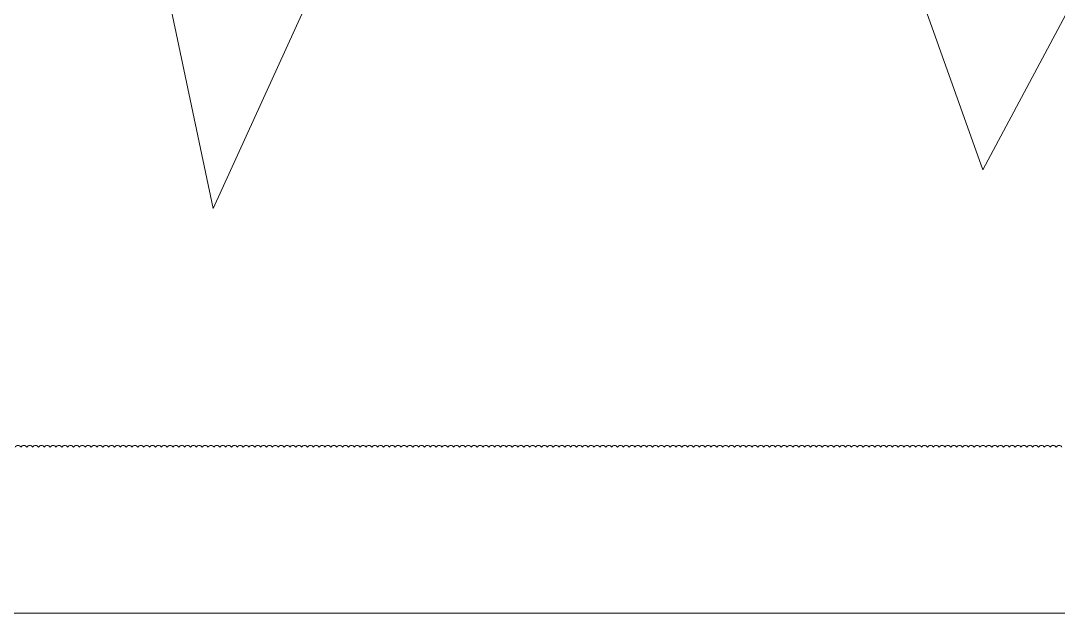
# Model space of a CAD drawing. Header units: millimetres. Extents: x 39198 to 51235, y 3901 to 12197.
# Drawn here: x 41505 to 42392, y 5292 to 5798 of the extents above; entities that cross this region are included whole.
import ezdxf

# ---------------------------------------------------------------- set-up
doc = ezdxf.new("R2010")
doc.units = ezdxf.units.MM
doc.layers.add('Непечатный', color=253, linetype='Continuous', lineweight=0, plot=False)
doc.layers.add('Тонкая', color=7, linetype='Continuous', lineweight=5)

msp = doc.modelspace()

# ---------------------------------------------------------------- linework, layer by layer
at = {"layer": 'Непечатный', "color": 1}
msp.add_lwpolyline([(42394.66, 5434.04, 0.520567), (42389.66, 5434.04, 0.520567), (42384.66, 5434.04, 0.520567), (42379.66, 5434.04, 0.520567), (42374.66, 5434.04, 0.520567), (42369.66, 5434.04, 0.520567), (42364.66, 5434.04, 0.520567), (42359.66, 5434.04, 0.520567), (42354.66, 5434.04, 0.520567), (42349.66, 5434.04, 0.520567), (42344.66, 5434.04, 0.520567), (42339.66, 5434.04, 0.520567), (42334.66, 5434.04, 0.520567), (42329.66, 5434.04, 0.520567), (42324.66, 5434.04, 0.520567), (42319.66, 5434.04, 0.520567), (42314.66, 5434.04, 0.520567), (42309.66, 5434.04, 0.520567), (42304.66, 5434.04, 0.520567), (42299.66, 5434.04, 0.520567), (42294.66, 5434.04, 0.520567), (42289.66, 5434.04, 0.520567), (42284.66, 5434.04, 0.520567), (42279.66, 5434.04, 0.520567), (42274.66, 5434.04, 0.520567), (42269.66, 5434.04, 0.520567), (42264.66, 5434.04, 0.520567), (42259.66, 5434.04, 0.520567), (42254.66, 5434.04, 0.520567), (42249.66, 5434.04, 0.520567), (42244.66, 5434.04, 0.520567), (42239.66, 5434.04, 0.520567), (42234.66, 5434.04, 0.520567), (42229.66, 5434.04, 0.520567), (42224.66, 5434.04, 0.520567), (42219.66, 5434.04, 0.520567), (42214.66, 5434.04, 0.520567), (42209.66, 5434.04, 0.520567), (42204.66, 5434.04, 0.520567), (42199.66, 5434.04, 0.520567), (42194.66, 5434.04, 0.520567), (42189.66, 5434.04, 0.520567), (42184.66, 5434.04, 0.520567), (42179.66, 5434.04, 0.520567), (42174.66, 5434.04, 0.520567), (42169.66, 5434.04, 0.520567), (42164.66, 5434.04, 0.520567), (42159.66, 5434.04, 0.520567), (42154.66, 5434.04, 0.520567), (42149.66, 5434.04, 0.520567), (42144.66, 5434.04, 0.520567), (42139.66, 5434.04, 0.520567), (42134.66, 5434.04, 0.520567), (42129.66, 5434.04, 0.520567), (42124.66, 5434.04, 0.520567), (42119.66, 5434.04, 0.520567), (42114.66, 5434.04, 0.520567), (42109.66, 5434.04, 0.520567), (42104.66, 5434.04, 0.520567), (42099.66, 5434.04, 0.520567), (42094.66, 5434.04, 0.520567), (42089.66, 5434.04, 0.520567), (42084.66, 5434.04, 0.520567), (42079.66, 5434.04, 0.520567), (42074.66, 5434.04, 0.520567), (42069.66, 5434.04, 0.520567), (42064.66, 5434.04, 0.520567), (42059.66, 5434.04, 0.520567), (42054.66, 5434.04, 0.520567), (42049.66, 5434.04, 0.520567), (42044.66, 5434.04, 0.520567), (42039.66, 5434.04, 0.520567), (42034.66, 5434.04, 0.520567), (42029.66, 5434.04, 0.520567), (42024.66, 5434.04, 0.520567), (42019.66, 5434.04, 0.520567), (42014.66, 5434.04, 0.520567), (42009.66, 5434.04, 0.520567), (42004.66, 5434.04, 0.520567), (41999.66, 5434.04, 0.520567), (41994.66, 5434.04, 0.520567), (41989.66, 5434.04, 0.520567), (41984.66, 5434.04, 0.520567), (41979.66, 5434.04, 0.520567), (41974.66, 5434.04, 0.520567), (41969.66, 5434.04, 0.520567), (41964.66, 5434.04, 0.520567), (41959.66, 5434.04, 0.520567), (41954.66, 5434.04, 0.520567), (41949.66, 5434.04, 0.520567), (41944.66, 5434.04, 0.520567), (41939.66, 5434.04, 0.520567), (41934.66, 5434.04, 0.520567), (41929.66, 5434.04, 0.520567), (41924.66, 5434.04, 0.520567), (41919.66, 5434.04, 0.520567), (41914.66, 5434.04, 0.520567), (41909.66, 5434.04, 0.520567), (41904.66, 5434.04, 0.520567), (41899.66, 5434.04, 0.520567), (41894.66, 5434.04, 0.520567), (41889.66, 5434.04, 0.520567), (41884.66, 5434.04, 0.520567), (41879.66, 5434.04, 0.520567), (41874.66, 5434.04, 0.520567), (41869.66, 5434.04, 0.520567), (41864.66, 5434.04, 0.520567), (41859.66, 5434.04, 0.520567), (41854.66, 5434.04, 0.520567), (41849.66, 5434.04, 0.520567), (41844.66, 5434.04, 0.520567), (41839.66, 5434.04, 0.520567), (41834.66, 5434.04, 0.520567), (41829.66, 5434.04, 0.520567), (41824.66, 5434.04, 0.520567), (41819.66, 5434.04, 0.520567), (41814.66, 5434.04, 0.520567), (41809.66, 5434.04, 0.520567), (41804.66, 5434.04, 0.520567), (41799.66, 5434.04, 0.520567), (41794.66, 5434.04, 0.520567), (41789.66, 5434.04, 0.520567), (41784.66, 5434.04, 0.520567), (41779.66, 5434.04, 0.520567), (41774.66, 5434.04, 0.520567), (41769.66, 5434.04, 0.520567), (41764.66, 5434.04, 0.520567), (41759.66, 5434.04, 0.520567), (41754.66, 5434.04, 0.520567), (41749.66, 5434.04, 0.520567), (41744.66, 5434.04, 0.520567), (41739.66, 5434.04, 0.520567), (41734.66, 5434.04, 0.520567), (41729.66, 5434.04, 0.520567), (41724.66, 5434.04, 0.520567), (41719.66, 5434.04, 0.520567), (41714.66, 5434.04, 0.520567), (41709.66, 5434.04, 0.520567), (41704.66, 5434.04, 0.520567), (41699.66, 5434.04, 0.520567), (41694.66, 5434.04, 0.520567), (41689.66, 5434.04, 0.520567), (41684.66, 5434.04, 0.520567), (41679.66, 5434.04, 0.520567), (41674.66, 5434.04, 0.520567), (41669.66, 5434.04, 0.520567), (41664.66, 5434.04, 0.520567), (41659.66, 5434.04, 0.520567), (41654.66, 5434.04, 0.520567), (41649.66, 5434.04, 0.520567), (41644.66, 5434.04, 0.520567), (41639.66, 5434.04, 0.520567), (41634.66, 5434.04, 0.520567), (41629.66, 5434.04, 0.520567), (41624.66, 5434.04, 0.520567), (41619.66, 5434.04, 0.520567), (41614.66, 5434.04, 0.520567), (41609.66, 5434.04, 0.520567), (41604.66, 5434.04, 0.520567), (41599.66, 5434.04, 0.520567), (41594.66, 5434.04, 0.520567), (41589.66, 5434.04, 0.520567), (41584.66, 5434.04, 0.520567), (41579.66, 5434.04, 0.520567), (41574.66, 5434.04, 0.520567), (41569.66, 5434.04, 0.520567), (41564.66, 5434.04, 0.520567), (41559.66, 5434.04, 0.520567), (41554.66, 5434.04, 0.520567), (41549.66, 5434.04, 0.520567), (41544.66, 5434.04, 0.520567), (41539.66, 5434.04, 0.520567), (41534.66, 5434.04, 0.520567), (41529.66, 5434.04, 0.520567), (41524.66, 5434.04, 0.520567), (41519.66, 5434.04, 0.520567), (41514.66, 5434.04, 0.520567), (41509.66, 5434.04, 0.520567), (41504.66, 5434.04, 0.520567), (41499.66, 5434.04, 0.520567)], format="xyb", dxfattribs=at)
at = {"layer": 'Тонкая', "color": 2}
msp.add_lwpolyline([(51235, 6992), (40611, 6992), (40611, 5292), (51235, 5292)], close=True, dxfattribs=at)
at = {"layer": 'Тонкая'}
msp.add_lwpolyline([(40986, 6404), (41253, 5866), (41485, 6509), (41669, 5638), (42045, 6462), (42327, 5671), (42721, 6408), (42501, 5392), (43021, 5790), (42805, 5414)], dxfattribs=at)

doc.saveas('drawing.dxf')
